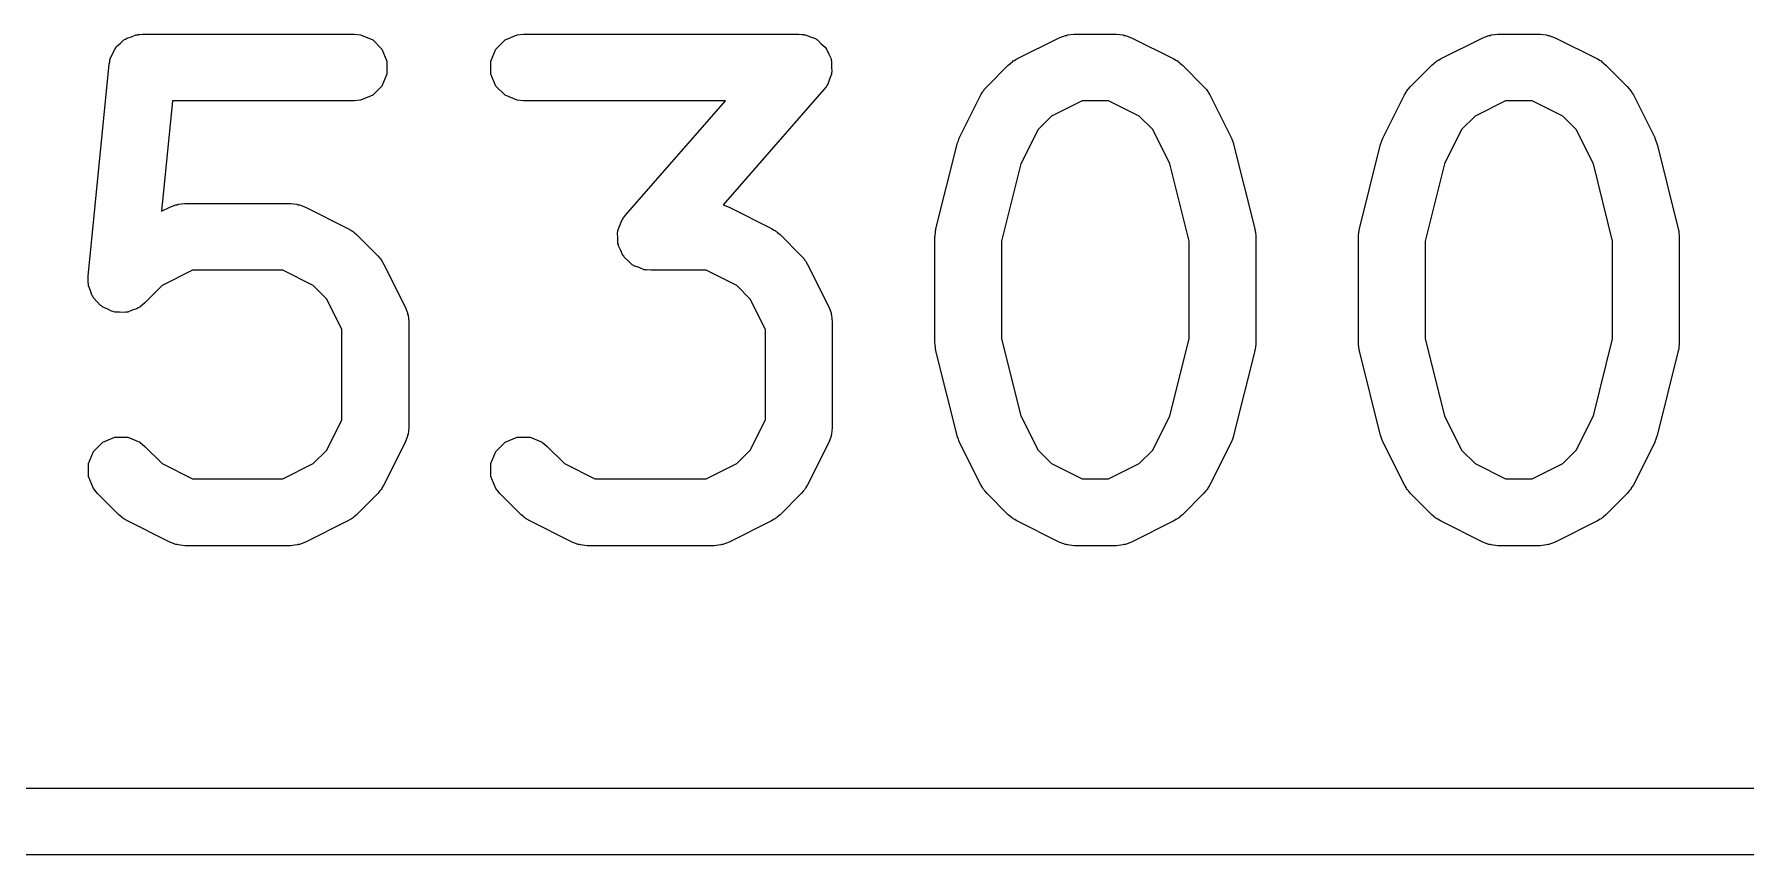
# Model space of a CAD drawing. Header units: inches. Extents: x 5.01 to 6.93, y -5.96 to -2.38.
# Drawn here: x 5.9854 to 6.1369, y -5.7644 to -5.6918 of the extents above; entities that cross this region are included whole.
import ezdxf

# ---------------------------------------------------------------- set-up
doc = ezdxf.new("R2010")
doc.units = ezdxf.units.IN
doc.header["$MEASUREMENT"] = 0
doc.layers.add('F.Silkscreen', color=41, linetype='CONTINUOUS', true_color=0xf2eda1)

msp = doc.modelspace()

# ---------------------------------------------------------------- linework, layer by layer
at = {"layer": 'F.Silkscreen', "linetype": 'CONTINUOUS'}
for p, q in [((5.99301, -5.69258), (5.99331, -5.69228)), ((5.99331, -5.69228), (5.99345, -5.69222)), ((5.99345, -5.69222), (5.99356, -5.69213)), ((5.99356, -5.69213), (5.99398, -5.692)), ((5.99398, -5.692), (5.99437, -5.69184)), ((5.99437, -5.69184), (5.9946, -5.69182)), ((5.9946, -5.69182), (5.99467, -5.69179)), ((5.99467, -5.69179), (5.99474, -5.6918)), ((5.99474, -5.6918), (5.99495, -5.69178)), ((5.99495, -5.69178), (6.0137, -5.69178)), ((6.0137, -5.69178), (6.01427, -5.69184)), ((6.01427, -5.69184), (6.01534, -5.69228)), ((6.01534, -5.69228), (6.01615, -5.69309)), ((6.02624, -5.69309), (6.02706, -5.69228)), ((6.02706, -5.69228), (6.02812, -5.69184)), ((6.02812, -5.69184), (6.0287, -5.69178)), ((6.0287, -5.69178), (6.05307, -5.69178)), ((6.05307, -5.69178), (6.05337, -5.69181)), ((6.05337, -5.69181), (6.05345, -5.69181)), ((6.05345, -5.69181), (6.0535, -5.69182)), ((6.0535, -5.69182), (6.05364, -5.69184)), ((6.05364, -5.69184), (6.05409, -5.69202)), ((6.05409, -5.69202), (6.05454, -5.69217)), ((6.05454, -5.69217), (6.05462, -5.69224)), ((6.05462, -5.69224), (6.05471, -5.69228)), ((6.05471, -5.69228), (6.05505, -5.69262)), ((6.07237, -5.69397), (6.07612, -5.69209)), ((6.07612, -5.69209), (6.07666, -5.69189)), ((6.07666, -5.69189), (6.07677, -5.69188)), ((6.07677, -5.69188), (6.07686, -5.69184)), ((6.07686, -5.69184), (6.07744, -5.69178)), ((6.07744, -5.69178), (6.08119, -5.69178)), ((6.08119, -5.69178), (6.08177, -5.69184)), ((6.08177, -5.69184), (6.08186, -5.69188)), ((6.08186, -5.69188), (6.08197, -5.69189)), ((6.08197, -5.69189), (6.08251, -5.69209)), ((6.08251, -5.69209), (6.08626, -5.69397)), ((6.10987, -5.69397), (6.11362, -5.69209)), ((6.11362, -5.69209), (6.11416, -5.69189)), ((6.11416, -5.69189), (6.11426, -5.69188)), ((6.11426, -5.69188), (6.11436, -5.69184)), ((6.11436, -5.69184), (6.11494, -5.69178)), ((6.11494, -5.69178), (6.11869, -5.69178)), ((6.11869, -5.69178), (6.11926, -5.69184)), ((6.11926, -5.69184), (6.11936, -5.69188)), ((6.11936, -5.69188), (6.11947, -5.69189)), ((6.11947, -5.69189), (6.12001, -5.69209)), ((6.12001, -5.69209), (6.12376, -5.69397)), ((5.99208, -5.69409), (5.99213, -5.69387)), ((5.99213, -5.69387), (5.99233, -5.69349)), ((5.99233, -5.69349), (5.9925, -5.69309)), ((5.9925, -5.69309), (5.9926, -5.69299)), ((5.9926, -5.69299), (5.99267, -5.69286)), ((5.99267, -5.69286), (5.99301, -5.69258)), ((6.01615, -5.69309), (6.01659, -5.69416)), ((6.0258, -5.69416), (6.02624, -5.69309)), ((6.05505, -5.69262), (6.05541, -5.69293)), ((6.05541, -5.69293), (6.05545, -5.69302)), ((6.05545, -5.69302), (6.05552, -5.69309)), ((6.05552, -5.69309), (6.05571, -5.69354)), ((6.05571, -5.69354), (6.05592, -5.69397)), ((6.05592, -5.69397), (6.05593, -5.69407)), ((6.07212, -5.69412), (6.07237, -5.69397)), ((6.08626, -5.69397), (6.08651, -5.69412)), ((6.10962, -5.69412), (6.10987, -5.69397)), ((6.12376, -5.69397), (6.124, -5.69412)), ((5.99014, -5.71319), (5.99201, -5.69444)), ((5.99201, -5.69444), (5.99206, -5.69423)), ((5.99206, -5.69416), (5.99208, -5.69409)), ((5.99206, -5.69423), (5.99206, -5.69416)), ((6.01659, -5.69531), (6.01615, -5.69637)), ((6.01659, -5.69416), (6.01659, -5.69531)), ((6.0258, -5.69531), (6.0258, -5.69416)), ((6.02624, -5.69637), (6.0258, -5.69531)), ((6.05596, -5.69531), (6.05578, -5.69575)), ((6.05593, -5.69407), (6.05596, -5.69416)), ((6.05596, -5.69416), (6.05596, -5.69464)), ((6.05596, -5.69464), (6.056, -5.69512)), ((6.056, -5.69512), (6.05596, -5.69521)), ((6.05596, -5.69521), (6.05596, -5.69531)), ((6.06973, -5.6964), (6.0716, -5.69452)), ((6.0716, -5.69452), (6.07183, -5.69433)), ((6.07183, -5.69433), (6.07188, -5.69428)), ((6.07188, -5.69428), (6.07197, -5.69422)), ((6.07197, -5.69422), (6.07205, -5.69415)), ((6.07205, -5.69415), (6.07212, -5.69412)), ((6.08651, -5.69412), (6.08658, -5.69415)), ((6.08658, -5.69415), (6.08666, -5.69422)), ((6.08666, -5.69422), (6.08675, -5.69428)), ((6.08675, -5.69428), (6.0868, -5.69433)), ((6.0868, -5.69433), (6.08703, -5.69452)), ((6.08703, -5.69452), (6.0889, -5.6964)), ((6.10722, -5.6964), (6.1091, -5.69452)), ((6.1091, -5.69452), (6.10932, -5.69433)), ((6.10932, -5.69433), (6.10938, -5.69428)), ((6.10938, -5.69428), (6.10947, -5.69422)), ((6.10947, -5.69422), (6.10955, -5.69415)), ((6.10955, -5.69415), (6.10962, -5.69412)), ((6.124, -5.69412), (6.12408, -5.69415)), ((6.12408, -5.69415), (6.12416, -5.69422)), ((6.12416, -5.69422), (6.12425, -5.69428)), ((6.12425, -5.69428), (6.1243, -5.69433)), ((6.1243, -5.69433), (6.12452, -5.69452)), ((6.12452, -5.69452), (6.1264, -5.6964)), ((6.01615, -5.69637), (6.01534, -5.69719)), ((6.02706, -5.69719), (6.02624, -5.69637)), ((6.05529, -5.69668), (6.04636, -5.70689)), ((6.05547, -5.69643), (6.05529, -5.69668)), ((6.05552, -5.69637), (6.05547, -5.69643)), ((6.05555, -5.69632), (6.05552, -5.69637)), ((6.05563, -5.69621), (6.05555, -5.69632)), ((6.05578, -5.69575), (6.05563, -5.69621)), ((6.06918, -5.69716), (6.06933, -5.69691)), ((6.06933, -5.69691), (6.06936, -5.69684)), ((6.06936, -5.69684), (6.06943, -5.69676)), ((6.06943, -5.69676), (6.06948, -5.69667)), ((6.06948, -5.69667), (6.06954, -5.69662)), ((6.06954, -5.69662), (6.06973, -5.6964)), ((6.0889, -5.6964), (6.08909, -5.69662)), ((6.08909, -5.69662), (6.08915, -5.69667)), ((6.08915, -5.69667), (6.0892, -5.69676)), ((6.0892, -5.69676), (6.08927, -5.69684)), ((6.08927, -5.69684), (6.0893, -5.69691)), ((6.0893, -5.69691), (6.08946, -5.69716)), ((6.10667, -5.69716), (6.10683, -5.69691)), ((6.10683, -5.69691), (6.10686, -5.69684)), ((6.10686, -5.69684), (6.10692, -5.69676)), ((6.10692, -5.69676), (6.10698, -5.69667)), ((6.10698, -5.69667), (6.10704, -5.69662)), ((6.10704, -5.69662), (6.10722, -5.6964)), ((6.1264, -5.6964), (6.12658, -5.69662)), ((6.12658, -5.69662), (6.12664, -5.69667)), ((6.12664, -5.69667), (6.1267, -5.69676)), ((6.1267, -5.69676), (6.12676, -5.69684)), ((6.12676, -5.69684), (6.12679, -5.69691)), ((6.12679, -5.69691), (6.12695, -5.69716)), ((5.99762, -5.69769), (5.99665, -5.70746)), ((6.0137, -5.69769), (5.99762, -5.69769)), ((6.01427, -5.69763), (6.0137, -5.69769)), ((6.01534, -5.69719), (6.01427, -5.69763)), ((6.02812, -5.69763), (6.02706, -5.69719)), ((6.0287, -5.69769), (6.02812, -5.69763)), ((6.04656, -5.69769), (6.0287, -5.69769)), ((6.03772, -5.70779), (6.04656, -5.69769)), ((6.0673, -5.70091), (6.06918, -5.69716)), ((6.07814, -5.69769), (6.07544, -5.69904)), ((6.08049, -5.69769), (6.07814, -5.69769)), ((6.08319, -5.69904), (6.08049, -5.69769)), ((6.08946, -5.69716), (6.09133, -5.70091)), ((6.1048, -5.70091), (6.10667, -5.69716)), ((6.11563, -5.69769), (6.11294, -5.69904)), ((6.11799, -5.69769), (6.11563, -5.69769)), ((6.12069, -5.69904), (6.11799, -5.69769)), ((6.12695, -5.69716), (6.12883, -5.70091)), ((6.07544, -5.69904), (6.07424, -5.70023)), ((6.08439, -5.70023), (6.08319, -5.69904)), ((6.11294, -5.69904), (6.11174, -5.70023)), ((6.12188, -5.70023), (6.12069, -5.69904)), ((6.0652, -5.70902), (6.06708, -5.70152)), ((6.06708, -5.70152), (6.06709, -5.70147)), ((6.06709, -5.70145), (6.06719, -5.70121)), ((6.06709, -5.70147), (6.06709, -5.70145)), ((6.06719, -5.70121), (6.06727, -5.70097)), ((6.06727, -5.70097), (6.06728, -5.70095)), ((6.06728, -5.70095), (6.0673, -5.70091)), ((6.07424, -5.70023), (6.07273, -5.70326)), ((6.0859, -5.70326), (6.08439, -5.70023)), ((6.09133, -5.70091), (6.09135, -5.70095)), ((6.09135, -5.70095), (6.09136, -5.70097)), ((6.09136, -5.70097), (6.09145, -5.70121)), ((6.09145, -5.70121), (6.09154, -5.70145)), ((6.09154, -5.70145), (6.09154, -5.70147)), ((6.09154, -5.70147), (6.09155, -5.70152)), ((6.09155, -5.70152), (6.09343, -5.70902)), ((6.1027, -5.70902), (6.10457, -5.70152)), ((6.10457, -5.70152), (6.10459, -5.70147)), ((6.10459, -5.70145), (6.10468, -5.70121)), ((6.10459, -5.70147), (6.10459, -5.70145)), ((6.10468, -5.70121), (6.10477, -5.70097)), ((6.10477, -5.70097), (6.10478, -5.70095)), ((6.10478, -5.70095), (6.1048, -5.70091)), ((6.11174, -5.70023), (6.11022, -5.70326)), ((6.1234, -5.70326), (6.12188, -5.70023)), ((6.12883, -5.70091), (6.12884, -5.70095)), ((6.12884, -5.70095), (6.12885, -5.70097)), ((6.12885, -5.70097), (6.12894, -5.70121)), ((6.12894, -5.70121), (6.12903, -5.70145)), ((6.12903, -5.70145), (6.12903, -5.70147)), ((6.12903, -5.70147), (6.12905, -5.70152)), ((6.12905, -5.70152), (6.13092, -5.70902)), ((6.07273, -5.70326), (6.07102, -5.7101)), ((6.08761, -5.7101), (6.0859, -5.70326)), ((6.11022, -5.70326), (6.10851, -5.7101)), ((6.12511, -5.7101), (6.1234, -5.70326)), ((5.99665, -5.70746), (5.99738, -5.70709)), ((5.99738, -5.70709), (5.99792, -5.70688)), ((5.99792, -5.70688), (5.99803, -5.70688)), ((5.99803, -5.70688), (5.99812, -5.70684)), ((5.99812, -5.70684), (5.9987, -5.70678)), ((5.9987, -5.70678), (6.00807, -5.70678)), ((6.00807, -5.70678), (6.00865, -5.70684)), ((6.00865, -5.70684), (6.00875, -5.70688)), ((6.00875, -5.70688), (6.00885, -5.70688)), ((6.00885, -5.70688), (6.00939, -5.70709)), ((6.00939, -5.70709), (6.01314, -5.70897)), ((6.04636, -5.70689), (6.04689, -5.70709)), ((6.04689, -5.70709), (6.05064, -5.70897)), ((6.01314, -5.70897), (6.01339, -5.70912)), ((6.01339, -5.70912), (6.01346, -5.70915)), ((6.01346, -5.70915), (6.01355, -5.70922)), ((6.03705, -5.70916), (6.03723, -5.70871)), ((6.03705, -5.70926), (6.03705, -5.70916)), ((6.03723, -5.70871), (6.03739, -5.70826)), ((6.03739, -5.70826), (6.03747, -5.70814)), ((6.03747, -5.70814), (6.03749, -5.70809)), ((6.03749, -5.70809), (6.03755, -5.70804)), ((6.03755, -5.70804), (6.03772, -5.70779)), ((6.05064, -5.70897), (6.05089, -5.70912)), ((6.05089, -5.70912), (6.05096, -5.70915)), ((6.05096, -5.70915), (6.05104, -5.70922)), ((6.06515, -5.70937), (6.06517, -5.70916)), ((6.06517, -5.70916), (6.06519, -5.70912)), ((6.06519, -5.70912), (6.0652, -5.70902)), ((6.09343, -5.70902), (6.09344, -5.70912)), ((6.09344, -5.70912), (6.09346, -5.70916)), ((6.09346, -5.70916), (6.09348, -5.70937)), ((6.10264, -5.70937), (6.10267, -5.70916)), ((6.10267, -5.70916), (6.10268, -5.70912)), ((6.10268, -5.70912), (6.1027, -5.70902)), ((6.13092, -5.70902), (6.13094, -5.70912)), ((6.13094, -5.70912), (6.13096, -5.70916)), ((6.13096, -5.70916), (6.13098, -5.70937)), ((6.01355, -5.70922), (6.01363, -5.70927)), ((6.01363, -5.70927), (6.01369, -5.70933)), ((6.01369, -5.70933), (6.01391, -5.70952)), ((6.01391, -5.70952), (6.01579, -5.71139)), ((6.03702, -5.70935), (6.03705, -5.70926)), ((6.03705, -5.70983), (6.03702, -5.70935)), ((6.03705, -5.71031), (6.03705, -5.70983)), ((6.03709, -5.7104), (6.03705, -5.71031)), ((6.03709, -5.7105), (6.03709, -5.7104)), ((6.03731, -5.71093), (6.03709, -5.7105)), ((6.05104, -5.70922), (6.05113, -5.70927)), ((6.05113, -5.70927), (6.05118, -5.70933)), ((6.05118, -5.70933), (6.05141, -5.70952)), ((6.05141, -5.70952), (6.05328, -5.71139)), ((6.06511, -5.70973), (6.06512, -5.70963)), ((6.06511, -5.71911), (6.06511, -5.70973)), ((6.06512, -5.70959), (6.06515, -5.70937)), ((6.06512, -5.70963), (6.06512, -5.70959)), ((6.07102, -5.7101), (6.07102, -5.71874)), ((6.08761, -5.71874), (6.08761, -5.7101)), ((6.09348, -5.70937), (6.09351, -5.70959)), ((6.09351, -5.70959), (6.09351, -5.70963)), ((6.09351, -5.70963), (6.09352, -5.70973)), ((6.09352, -5.70973), (6.09352, -5.71911)), ((6.10261, -5.70959), (6.10264, -5.70937)), ((6.10262, -5.70963), (6.10261, -5.70959)), ((6.10261, -5.70973), (6.10262, -5.70963)), ((6.10261, -5.71911), (6.10261, -5.70973)), ((6.10851, -5.7101), (6.10851, -5.71874)), ((6.12511, -5.71874), (6.12511, -5.7101)), ((6.13098, -5.70937), (6.13101, -5.70959)), ((6.13101, -5.70959), (6.131, -5.70963)), ((6.131, -5.70963), (6.13101, -5.70973)), ((6.13101, -5.70973), (6.13101, -5.71911)), ((6.01579, -5.71139), (6.01597, -5.71162)), ((6.01597, -5.71162), (6.01603, -5.71167)), ((6.01603, -5.71167), (6.01609, -5.71176)), ((6.01609, -5.71176), (6.01615, -5.71184)), ((6.01615, -5.71184), (6.01618, -5.71191)), ((6.01618, -5.71191), (6.01634, -5.71216)), ((6.01634, -5.71216), (6.01821, -5.71591)), ((6.03749, -5.71137), (6.03731, -5.71093)), ((6.03756, -5.71144), (6.03749, -5.71137)), ((6.0376, -5.71153), (6.03756, -5.71144)), ((6.03797, -5.71185), (6.0376, -5.71153)), ((6.0383, -5.71219), (6.03797, -5.71185)), ((6.0384, -5.71222), (6.0383, -5.71219)), ((6.05328, -5.71139), (6.05347, -5.71162)), ((6.05347, -5.71162), (6.05353, -5.71167)), ((6.05353, -5.71167), (6.05358, -5.71176)), ((6.05358, -5.71176), (6.05365, -5.71184)), ((6.05365, -5.71184), (6.05368, -5.71191)), ((6.05368, -5.71191), (6.05384, -5.71216)), ((6.05384, -5.71216), (6.05571, -5.71591)), ((5.99014, -5.71377), (5.99014, -5.71319)), ((5.9994, -5.71268), (5.9967, -5.71403)), ((6.00738, -5.71268), (5.9994, -5.71268)), ((6.01007, -5.71403), (6.00738, -5.71268)), ((6.03847, -5.71229), (6.0384, -5.71222)), ((6.03893, -5.71244), (6.03847, -5.71229)), ((6.03937, -5.71263), (6.03893, -5.71244)), ((6.03951, -5.71264), (6.03937, -5.71263)), ((6.03956, -5.71266), (6.03951, -5.71264)), ((6.03964, -5.71265), (6.03956, -5.71266)), ((6.03995, -5.71268), (6.03964, -5.71265)), ((6.04487, -5.71268), (6.03995, -5.71268)), ((6.04757, -5.71403), (6.04487, -5.71268)), ((5.99018, -5.71391), (5.99014, -5.71377)), ((5.99018, -5.71406), (5.99018, -5.71391)), ((5.99035, -5.71446), (5.99018, -5.71406)), ((5.99047, -5.71487), (5.99035, -5.71446)), ((5.99056, -5.71498), (5.99047, -5.71487)), ((5.99062, -5.71512), (5.99056, -5.71498)), ((5.99093, -5.71543), (5.99062, -5.71512)), ((5.9967, -5.71403), (5.99516, -5.71557)), ((6.01127, -5.71523), (6.01007, -5.71403)), ((6.01262, -5.71793), (6.01127, -5.71523)), ((6.04877, -5.71523), (6.04757, -5.71403)), ((6.05012, -5.71793), (6.04877, -5.71523)), ((5.9912, -5.71576), (5.99093, -5.71543)), ((5.99133, -5.71583), (5.9912, -5.71576)), ((5.99144, -5.71594), (5.99133, -5.71583)), ((5.99183, -5.7161), (5.99144, -5.71594)), ((5.99221, -5.71631), (5.99183, -5.7161)), ((5.99236, -5.71632), (5.99221, -5.71631)), ((5.9925, -5.71638), (5.99236, -5.71632)), ((5.99293, -5.71638), (5.9925, -5.71638)), ((5.99336, -5.71642), (5.99293, -5.71638)), ((5.9935, -5.71638), (5.99336, -5.71642)), ((5.99365, -5.71638), (5.9935, -5.71638)), ((5.99405, -5.71621), (5.99365, -5.71638)), ((5.99446, -5.71609), (5.99405, -5.71621)), ((5.99458, -5.71599), (5.99446, -5.71609)), ((5.99472, -5.71594), (5.99458, -5.71599)), ((5.99516, -5.71557), (5.99472, -5.71594)), ((6.01821, -5.71591), (6.01842, -5.71645)), ((6.01842, -5.71645), (6.01843, -5.71656)), ((6.01843, -5.71656), (6.01847, -5.71665)), ((6.01847, -5.71665), (6.01853, -5.71723)), ((6.05571, -5.71591), (6.05592, -5.71645)), ((6.05592, -5.71645), (6.05592, -5.71656)), ((6.05592, -5.71656), (6.05596, -5.71665)), ((6.05596, -5.71665), (6.05602, -5.71723)), ((6.01262, -5.72591), (6.01262, -5.71793)), ((6.01853, -5.71723), (6.01853, -5.7266)), ((6.05012, -5.72591), (6.05012, -5.71793)), ((6.05602, -5.71723), (6.05602, -5.7266)), ((6.06512, -5.71921), (6.06511, -5.71911)), ((6.06512, -5.71925), (6.06512, -5.71921)), ((6.06515, -5.71946), (6.06512, -5.71925)), ((6.06517, -5.71968), (6.06515, -5.71946)), ((6.06519, -5.71972), (6.06517, -5.71968)), ((6.0652, -5.71982), (6.06519, -5.71972)), ((6.07102, -5.71874), (6.07273, -5.72557)), ((6.0859, -5.72557), (6.08761, -5.71874)), ((6.09344, -5.71972), (6.09343, -5.71982)), ((6.09346, -5.71968), (6.09344, -5.71972)), ((6.09348, -5.71946), (6.09346, -5.71968)), ((6.09351, -5.71925), (6.09348, -5.71946)), ((6.09352, -5.71911), (6.09351, -5.71921)), ((6.09351, -5.71921), (6.09351, -5.71925)), ((6.10262, -5.71921), (6.10261, -5.71911)), ((6.10261, -5.71925), (6.10262, -5.71921)), ((6.10264, -5.71946), (6.10261, -5.71925)), ((6.10267, -5.71968), (6.10264, -5.71946)), ((6.10268, -5.71972), (6.10267, -5.71968)), ((6.1027, -5.71982), (6.10268, -5.71972)), ((6.10851, -5.71874), (6.11022, -5.72557)), ((6.1234, -5.72557), (6.12511, -5.71874)), ((6.13094, -5.71972), (6.13092, -5.71982)), ((6.13096, -5.71968), (6.13094, -5.71972)), ((6.13098, -5.71946), (6.13096, -5.71968)), ((6.13101, -5.71925), (6.13098, -5.71946)), ((6.13101, -5.71911), (6.131, -5.71921)), ((6.131, -5.71921), (6.13101, -5.71925)), ((6.06708, -5.72732), (6.0652, -5.71982)), ((6.09343, -5.71982), (6.09155, -5.72732)), ((6.10457, -5.72732), (6.1027, -5.71982)), ((6.13092, -5.71982), (6.12905, -5.72732)), ((6.07273, -5.72557), (6.07424, -5.7286)), ((6.08439, -5.7286), (6.0859, -5.72557)), ((6.11022, -5.72557), (6.11174, -5.7286)), ((6.12188, -5.7286), (6.1234, -5.72557)), ((6.01127, -5.7286), (6.01262, -5.72591)), ((6.01843, -5.72728), (6.01842, -5.72738)), ((6.01847, -5.72718), (6.01843, -5.72728)), ((6.01853, -5.7266), (6.01847, -5.72718)), ((6.04877, -5.7286), (6.05012, -5.72591)), ((6.05596, -5.72718), (6.05592, -5.72728)), ((6.05592, -5.72728), (6.05592, -5.72738)), ((6.05602, -5.7266), (6.05596, -5.72718)), ((6.06709, -5.72736), (6.06708, -5.72732)), ((6.09155, -5.72732), (6.09154, -5.72736)), ((6.10459, -5.72736), (6.10457, -5.72732)), ((6.12905, -5.72732), (6.12903, -5.72736)), ((5.99018, -5.72978), (5.99062, -5.72871)), ((5.99062, -5.72871), (5.99144, -5.7279)), ((5.99144, -5.7279), (5.9925, -5.72746)), ((5.9925, -5.72746), (5.99365, -5.72746)), ((5.99365, -5.72746), (5.99472, -5.7279)), ((5.99472, -5.7279), (5.99516, -5.72827)), ((5.99516, -5.72827), (5.9967, -5.7298)), ((6.01007, -5.7298), (6.01127, -5.7286)), ((6.01821, -5.72793), (6.01634, -5.73167)), ((6.01842, -5.72738), (6.01821, -5.72793)), ((6.0258, -5.72978), (6.02624, -5.72871)), ((6.02624, -5.72871), (6.02706, -5.7279)), ((6.02706, -5.7279), (6.02812, -5.72746)), ((6.02812, -5.72746), (6.02927, -5.72746)), ((6.02927, -5.72746), (6.03034, -5.7279)), ((6.03034, -5.7279), (6.03078, -5.72827)), ((6.03078, -5.72827), (6.03232, -5.7298)), ((6.04757, -5.7298), (6.04877, -5.7286)), ((6.05571, -5.72793), (6.05384, -5.73167)), ((6.05592, -5.72738), (6.05571, -5.72793)), ((6.06709, -5.72738), (6.06709, -5.72736)), ((6.06719, -5.72762), (6.06709, -5.72738)), ((6.06727, -5.72787), (6.06719, -5.72762)), ((6.06728, -5.72788), (6.06727, -5.72787)), ((6.0673, -5.72793), (6.06728, -5.72788)), ((6.06918, -5.73167), (6.0673, -5.72793)), ((6.07424, -5.7286), (6.07544, -5.7298)), ((6.08319, -5.7298), (6.08439, -5.7286)), ((6.09133, -5.72793), (6.08946, -5.73167)), ((6.09135, -5.72788), (6.09133, -5.72793)), ((6.09136, -5.72787), (6.09135, -5.72788)), ((6.09145, -5.72762), (6.09136, -5.72787)), ((6.09154, -5.72738), (6.09145, -5.72762)), ((6.09154, -5.72736), (6.09154, -5.72738)), ((6.10459, -5.72738), (6.10459, -5.72736)), ((6.10468, -5.72762), (6.10459, -5.72738)), ((6.10477, -5.72787), (6.10468, -5.72762)), ((6.10478, -5.72788), (6.10477, -5.72787)), ((6.1048, -5.72793), (6.10478, -5.72788)), ((6.10667, -5.73167), (6.1048, -5.72793)), ((6.11174, -5.7286), (6.11294, -5.7298)), ((6.12069, -5.7298), (6.12188, -5.7286)), ((6.12883, -5.72793), (6.12695, -5.73167)), ((6.12884, -5.72788), (6.12883, -5.72793)), ((6.12885, -5.72787), (6.12884, -5.72788)), ((6.12894, -5.72762), (6.12885, -5.72787)), ((6.12903, -5.72738), (6.12894, -5.72762)), ((6.12903, -5.72736), (6.12903, -5.72738)), ((5.99018, -5.73093), (5.99018, -5.72978)), ((5.9967, -5.7298), (5.9994, -5.73115)), ((6.00738, -5.73115), (6.01007, -5.7298)), ((6.0258, -5.73093), (6.0258, -5.72978)), ((6.03232, -5.7298), (6.03502, -5.73115)), ((6.04487, -5.73115), (6.04757, -5.7298)), ((6.07544, -5.7298), (6.07814, -5.73115)), ((6.08049, -5.73115), (6.08319, -5.7298)), ((6.11294, -5.7298), (6.11563, -5.73115)), ((6.11799, -5.73115), (6.12069, -5.7298)), ((5.99062, -5.73199), (5.99018, -5.73093)), ((5.9994, -5.73115), (6.00738, -5.73115)), ((6.01634, -5.73167), (6.01618, -5.73192)), ((6.02624, -5.73199), (6.0258, -5.73093)), ((6.03502, -5.73115), (6.04487, -5.73115)), ((6.05384, -5.73167), (6.05368, -5.73192)), ((6.06933, -5.73192), (6.06918, -5.73167)), ((6.07814, -5.73115), (6.08049, -5.73115)), ((6.08946, -5.73167), (6.0893, -5.73192)), ((6.10683, -5.73192), (6.10667, -5.73167)), ((6.11563, -5.73115), (6.11799, -5.73115)), ((6.12695, -5.73167), (6.12679, -5.73192)), ((5.99099, -5.73244), (5.99062, -5.73199)), ((5.99286, -5.73432), (5.99099, -5.73244)), ((6.01579, -5.73244), (6.01391, -5.73432)), ((6.01597, -5.73222), (6.01579, -5.73244)), ((6.01603, -5.73216), (6.01597, -5.73222)), ((6.01609, -5.73208), (6.01603, -5.73216)), ((6.01615, -5.73199), (6.01609, -5.73208)), ((6.01618, -5.73192), (6.01615, -5.73199)), ((6.02661, -5.73244), (6.02624, -5.73199)), ((6.02848, -5.73432), (6.02661, -5.73244)), ((6.05328, -5.73244), (6.05141, -5.73432)), ((6.05347, -5.73222), (6.05328, -5.73244)), ((6.05353, -5.73216), (6.05347, -5.73222)), ((6.05358, -5.73208), (6.05353, -5.73216)), ((6.05365, -5.73199), (6.05358, -5.73208)), ((6.05368, -5.73192), (6.05365, -5.73199)), ((6.06936, -5.73199), (6.06933, -5.73192)), ((6.06943, -5.73208), (6.06936, -5.73199)), ((6.06948, -5.73216), (6.06943, -5.73208)), ((6.06954, -5.73222), (6.06948, -5.73216)), ((6.06973, -5.73244), (6.06954, -5.73222)), ((6.0716, -5.73432), (6.06973, -5.73244)), ((6.0889, -5.73244), (6.08703, -5.73432)), ((6.08909, -5.73222), (6.0889, -5.73244)), ((6.08915, -5.73216), (6.08909, -5.73222)), ((6.0892, -5.73208), (6.08915, -5.73216)), ((6.08927, -5.73199), (6.0892, -5.73208)), ((6.0893, -5.73192), (6.08927, -5.73199)), ((6.10686, -5.73199), (6.10683, -5.73192)), ((6.10692, -5.73208), (6.10686, -5.73199)), ((6.10698, -5.73216), (6.10692, -5.73208)), ((6.10704, -5.73222), (6.10698, -5.73216)), ((6.10722, -5.73244), (6.10704, -5.73222)), ((6.1091, -5.73432), (6.10722, -5.73244)), ((6.1264, -5.73244), (6.12452, -5.73432)), ((6.12658, -5.73222), (6.1264, -5.73244)), ((6.12664, -5.73216), (6.12658, -5.73222)), ((6.1267, -5.73208), (6.12664, -5.73216)), ((6.12676, -5.73199), (6.1267, -5.73208)), ((6.12679, -5.73192), (6.12676, -5.73199)), ((5.99309, -5.7345), (5.99286, -5.73432)), ((5.99314, -5.73456), (5.99309, -5.7345)), ((5.99323, -5.73462), (5.99314, -5.73456)), ((5.99331, -5.73468), (5.99323, -5.73462)), ((5.99338, -5.73471), (5.99331, -5.73468)), ((5.99363, -5.73487), (5.99338, -5.73471)), ((5.99738, -5.73674), (5.99363, -5.73487)), ((6.01314, -5.73487), (6.00939, -5.73674)), ((6.01339, -5.73471), (6.01314, -5.73487)), ((6.01346, -5.73468), (6.01339, -5.73471)), ((6.01355, -5.73462), (6.01346, -5.73468)), ((6.01363, -5.73456), (6.01355, -5.73462)), ((6.01369, -5.7345), (6.01363, -5.73456)), ((6.01391, -5.73432), (6.01369, -5.7345)), ((6.02871, -5.7345), (6.02848, -5.73432)), ((6.02876, -5.73456), (6.02871, -5.7345)), ((6.02885, -5.73462), (6.02876, -5.73456)), ((6.02893, -5.73468), (6.02885, -5.73462)), ((6.029, -5.73471), (6.02893, -5.73468)), ((6.02925, -5.73487), (6.029, -5.73471)), ((6.033, -5.73674), (6.02925, -5.73487)), ((6.05064, -5.73487), (6.04689, -5.73674)), ((6.05089, -5.73471), (6.05064, -5.73487)), ((6.05096, -5.73468), (6.05089, -5.73471)), ((6.05104, -5.73462), (6.05096, -5.73468)), ((6.05113, -5.73456), (6.05104, -5.73462)), ((6.05118, -5.7345), (6.05113, -5.73456)), ((6.05141, -5.73432), (6.05118, -5.7345)), ((6.07183, -5.7345), (6.0716, -5.73432)), ((6.07188, -5.73456), (6.07183, -5.7345)), ((6.07197, -5.73462), (6.07188, -5.73456)), ((6.07205, -5.73468), (6.07197, -5.73462)), ((6.07212, -5.73471), (6.07205, -5.73468)), ((6.07237, -5.73487), (6.07212, -5.73471)), ((6.07612, -5.73674), (6.07237, -5.73487)), ((6.08626, -5.73487), (6.08251, -5.73674)), ((6.08651, -5.73471), (6.08626, -5.73487)), ((6.08658, -5.73468), (6.08651, -5.73471)), ((6.08666, -5.73462), (6.08658, -5.73468)), ((6.08675, -5.73456), (6.08666, -5.73462)), ((6.0868, -5.7345), (6.08675, -5.73456)), ((6.08703, -5.73432), (6.0868, -5.7345)), ((6.10932, -5.7345), (6.1091, -5.73432)), ((6.10938, -5.73456), (6.10932, -5.7345)), ((6.10947, -5.73462), (6.10938, -5.73456)), ((6.10955, -5.73468), (6.10947, -5.73462)), ((6.10962, -5.73471), (6.10955, -5.73468)), ((6.10987, -5.73487), (6.10962, -5.73471)), ((6.11362, -5.73674), (6.10987, -5.73487)), ((6.12376, -5.73487), (6.12001, -5.73674)), ((6.124, -5.73471), (6.12376, -5.73487)), ((6.12408, -5.73468), (6.124, -5.73471)), ((6.12416, -5.73462), (6.12408, -5.73468)), ((6.12425, -5.73456), (6.12416, -5.73462)), ((6.1243, -5.7345), (6.12425, -5.73456)), ((6.12452, -5.73432), (6.1243, -5.7345)), ((5.99792, -5.73695), (5.99738, -5.73674)), ((5.99803, -5.73696), (5.99792, -5.73695)), ((5.99812, -5.737), (5.99803, -5.73696)), ((5.9987, -5.73706), (5.99812, -5.737)), ((6.00807, -5.73706), (5.9987, -5.73706)), ((6.00865, -5.737), (6.00807, -5.73706)), ((6.00875, -5.73696), (6.00865, -5.737)), ((6.00885, -5.73695), (6.00875, -5.73696)), ((6.00939, -5.73674), (6.00885, -5.73695)), ((6.03354, -5.73695), (6.033, -5.73674)), ((6.03365, -5.73696), (6.03354, -5.73695)), ((6.03375, -5.737), (6.03365, -5.73696)), ((6.03432, -5.73706), (6.03375, -5.737)), ((6.04557, -5.73706), (6.03432, -5.73706)), ((6.04615, -5.737), (6.04557, -5.73706)), ((6.04624, -5.73696), (6.04615, -5.737)), ((6.04635, -5.73695), (6.04624, -5.73696)), ((6.04689, -5.73674), (6.04635, -5.73695)), ((6.07666, -5.73695), (6.07612, -5.73674)), ((6.07677, -5.73696), (6.07666, -5.73695)), ((6.07686, -5.737), (6.07677, -5.73696)), ((6.07744, -5.73706), (6.07686, -5.737)), ((6.08119, -5.73706), (6.07744, -5.73706)), ((6.08177, -5.737), (6.08119, -5.73706)), ((6.08186, -5.73696), (6.08177, -5.737)), ((6.08197, -5.73695), (6.08186, -5.73696)), ((6.08251, -5.73674), (6.08197, -5.73695)), ((6.11416, -5.73695), (6.11362, -5.73674)), ((6.11426, -5.73696), (6.11416, -5.73695)), ((6.11436, -5.737), (6.11426, -5.73696)), ((6.11494, -5.73706), (6.11436, -5.737)), ((6.11869, -5.73706), (6.11494, -5.73706)), ((6.11926, -5.737), (6.11869, -5.73706)), ((6.11936, -5.73696), (6.11926, -5.737)), ((6.11947, -5.73695), (6.11936, -5.73696)), ((6.12001, -5.73674), (6.11947, -5.73695)), ((5.51196, -5.75852), (6.65042, -5.75852)), ((6.65042, -5.76443), (5.51196, -5.76443))]:
    msp.add_line(p, q, dxfattribs=at)

doc.saveas('drawing.dxf')
